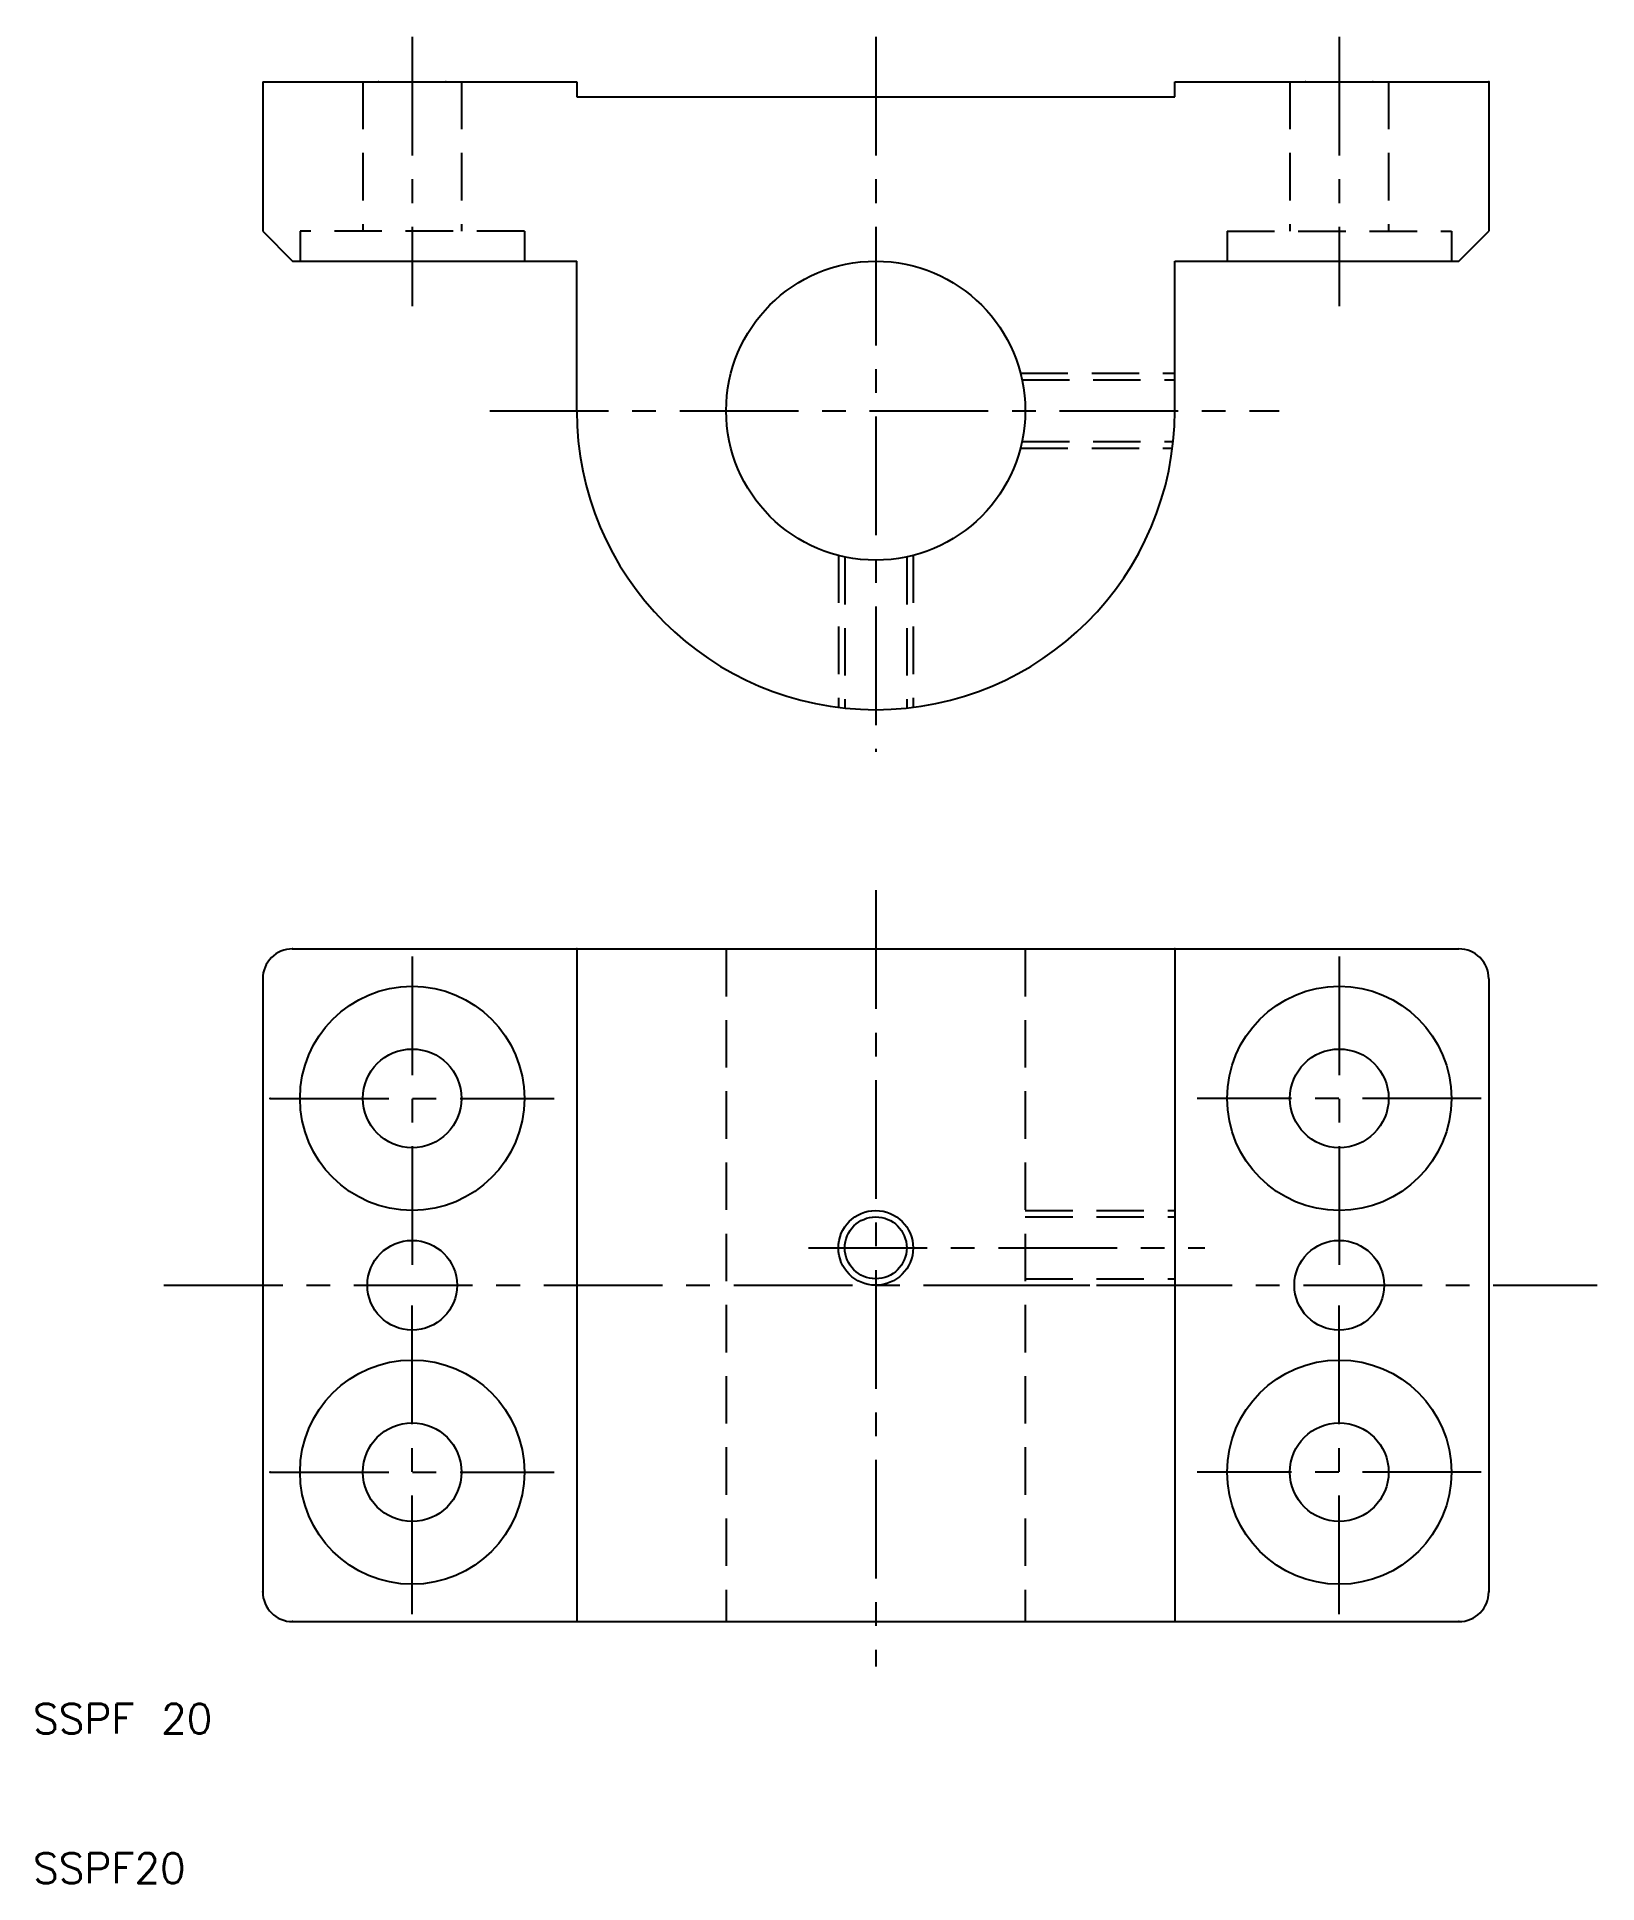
# Model space of a CAD drawing. Extents: x -6 to 98, y 69 to 192.
import ezdxf

# ---------------------------------------------------------------- set-up
doc = ezdxf.new("R2010")
doc.units = 0
doc.header["$LTSCALE"] = 0.25
doc.linetypes.add('CENTER', pattern=[50.8, 31.75, -6.35, 6.35, -6.35])
doc.linetypes.add('DASHED', pattern=[19.05, 12.7, -6.35])
doc.layers.get('0').update_dxf_attribs({"linetype": 'CONTINUOUS'})
doc.layers.add('CENTER', color=1, linetype='CENTER')
doc.styles.get("Standard").update_dxf_attribs({"font": 'txt.shx', "bigfont": 'extfont.shx'})

msp = doc.modelspace()

# ---------------------------------------------------------------- linework, layer by layer
for p, q in [((9, 189), (30, 189)), ((9, 189), (9, 179)), ((30, 189), (30, 188)), ((70, 188), (70, 189)), ((70, 189), (91, 189)), ((91, 189), (91, 179)), ((30, 188), (70, 188)), ((9, 179), (11, 177)), ((89, 177), (91, 179)), ((11, 177), (30, 177)), ((30, 167), (30, 177)), ((70, 177), (89, 177)), ((70, 167), (70, 177)), ((11, 131), (89, 131)), ((30, 131), (30, 86)), ((70, 131), (70, 86)), ((9, 129), (9, 88)), ((91, 129), (91, 88)), ((11, 86), (89, 86))]:
    msp.add_line(p, q)
at = {"color": 3, "linetype": 'DASHED'}
for p, q in [((15.7, 189), (15.7, 179)), ((22.3, 189), (22.3, 179)), ((77.7, 189), (77.7, 179)), ((84.3, 189), (84.3, 179)), ((26.5, 179), (11.5, 179)), ((11.5, 179), (11.5, 177)), ((26.5, 179), (26.5, 177)), ((73.5, 179), (88.5, 179)), ((73.5, 179), (73.5, 177)), ((88.5, 179), (88.5, 177)), ((59.68, 169.5), (70, 169.5)), ((59.78, 169.07), (70, 169.07)), ((59.68, 164.5), (69.84, 164.5)), ((59.78, 164.93), (69.89, 164.93)), ((47.5, 157.32), (47.5, 147.16)), ((47.93, 157.22), (47.93, 147.11)), ((52.07, 157.22), (52.07, 147.11)), ((52.5, 157.32), (52.5, 147.16)), ((40, 131), (40, 86)), ((60, 131), (60, 86)), ((60, 113.5), (70, 113.5)), ((60, 113.07), (70, 113.07)), ((60, 108.93), (70, 108.93)), ((60, 108.5), (70, 108.5))]:
    msp.add_line(p, q, dxfattribs=at)
for centre, radius in [((50, 167), 10), ((19, 121), 7.5), ((81, 121), 7.5), ((19, 121), 3.3), ((81, 121), 3.3), ((50, 111), 2.07), ((19, 108.5), 3), ((81, 108.5), 3), ((19, 96), 7.5), ((81, 96), 7.5), ((19, 96), 3.3), ((81, 96), 3.3)]:
    msp.add_circle(centre, radius)
at = {"color": 3}
msp.add_circle((50, 111), 2.5, dxfattribs=at)
for centre, radius, start, end in [((50, 167), 20, 180, 0), ((11, 129), 2, 90, 180), ((89, 129), 2, 0, 90), ((11, 88), 2, 180, 270), ((89, 88), 2, 270, 0)]:
    msp.add_arc(centre, radius, start, end)
at = {"color": 3, "linetype": 'DASHED'}
for p in [(16.75, 189), (21.25, 189), (78.75, 189), (83.25, 189), (11.5, 177), (11.5, 177), (26.5, 177), (73.5, 177), (88.5, 177), (88.5, 177)]:
    msp.add_point(p, dxfattribs=at)
for p in [(91, 189), (91, 189), (91, 189), (11, 131), (30, 131), (70, 131), (9.5, 121), (9.5, 96), (9, 88), (91, 88), (11, 86), (89, 86), (89, 86)]:
    msp.add_point(p)
at = {"layer": 'CENTER', "color": 1, "linetype": 'CENTER'}
for p, q in [((19, 192), (19, 174)), ((50, 192), (50, 144.19)), ((81, 192), (81, 174)), ((24.19, 167), (76.98, 167)), ((50, 134.92), (50, 83)), ((19, 130.5), (19, 108.5)), ((81, 130.5), (81, 108.5)), ((9.5, 121), (28.5, 121)), ((90.5, 121), (71.5, 121)), ((45.5, 111), (72, 111)), ((2.4, 108.5), (98.24, 108.5)), ((19, 86.5), (19, 108.5)), ((81, 86.5), (81, 108.5)), ((9.5, 96), (28.5, 96)), ((90.5, 96), (71.5, 96))]:
    msp.add_line(p, q, dxfattribs=at)

# ---------------------------------------------------------------- texts
for s, p in [('SSPF 20', (-6.35, 78.51)), ('SSPF20', (-6.35, 68.51))]:
    msp.add_text(s, height=2).set_placement(p)

doc.saveas('drawing.dxf')
